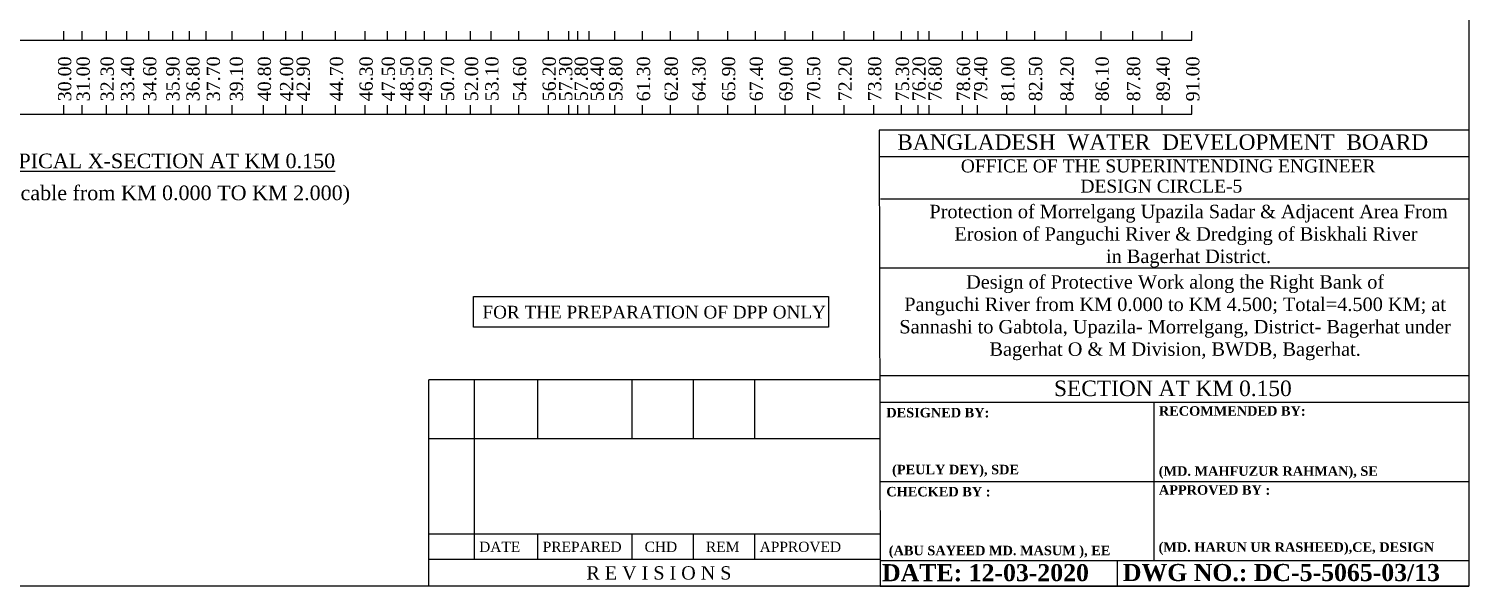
# Model space of a CAD drawing. Header units: metres. Extents: x -2434 to 11656, y -15288 to 8109.
# Drawn here: x -746.4 to -668.5, y -8342.1 to -8312 of the extents above; entities that cross this region are included whole.
import ezdxf
from ezdxf.enums import TextEntityAlignment as Align

# ---------------------------------------------------------------- set-up
doc = ezdxf.new("R2010")
doc.units = ezdxf.units.M
doc.layers.add('LINE', color=7, linetype='Continuous')
doc.styles.add('Kazi_T_H', font='timesbd.ttf')
doc.styles.get("Standard").update_dxf_attribs({"font": 'times.ttf'})

msp = doc.modelspace()

# ---------------------------------------------------------------- linework, layer by layer
at = {"color": 0, "lineweight": -2}
for p, q in [((-784.168566, -8312.597274), (-683.496755, -8312.597274)), ((-784.168566, -8316.597274), (-683.496755, -8316.597274))]:
    msp.add_line(p, q, dxfattribs=at)
for p, q in [((-744.496755, -8312.597274), (-744.496755, -8312.097274)), ((-743.496755, -8312.597274), (-743.496755, -8312.097274)), ((-742.196755, -8312.597274), (-742.196755, -8312.097274)), ((-741.096755, -8312.597274), (-741.096755, -8312.097274)), ((-739.896755, -8312.597274), (-739.896755, -8312.097274)), ((-738.596755, -8312.597274), (-738.596755, -8312.097274)), ((-737.696755, -8312.597274), (-737.696755, -8312.097274)), ((-736.796755, -8312.597274), (-736.796755, -8312.097274)), ((-735.396755, -8312.597274), (-735.396755, -8312.097274)), ((-733.696755, -8312.597274), (-733.696755, -8312.097274)), ((-732.496755, -8312.597274), (-732.496755, -8312.097274)), ((-731.596755, -8312.597274), (-731.596755, -8312.097274)), ((-729.796755, -8312.597274), (-729.796755, -8312.097274)), ((-728.196755, -8312.597274), (-728.196755, -8312.097274)), ((-726.996755, -8312.597274), (-726.996755, -8312.097274)), ((-725.996755, -8312.597274), (-725.996755, -8312.097274)), ((-724.996755, -8312.597274), (-724.996755, -8312.097274)), ((-723.796755, -8312.597274), (-723.796755, -8312.097274)), ((-722.496755, -8312.597274), (-722.496755, -8312.097274)), ((-721.396755, -8312.597274), (-721.396755, -8312.097274)), ((-719.896755, -8312.597274), (-719.896755, -8312.097274)), ((-718.296755, -8312.597274), (-718.296755, -8312.097274)), ((-717.196755, -8312.597274), (-717.196755, -8312.097274)), ((-716.696755, -8312.597274), (-716.696755, -8312.097274)), ((-716.096755, -8312.597274), (-716.096755, -8312.097274)), ((-714.696755, -8312.597274), (-714.696755, -8312.097274)), ((-713.196755, -8312.597274), (-713.196755, -8312.097274)), ((-711.696755, -8312.597274), (-711.696755, -8312.097274)), ((-710.196755, -8312.597274), (-710.196755, -8312.097274)), ((-708.596755, -8312.597274), (-708.596755, -8312.097274)), ((-707.096755, -8312.597274), (-707.096755, -8312.097274)), ((-705.496755, -8312.597274), (-705.496755, -8312.097274)), ((-703.996755, -8312.597274), (-703.996755, -8312.097274)), ((-702.296755, -8312.597274), (-702.296755, -8312.097274)), ((-700.696755, -8312.597274), (-700.696755, -8312.097274)), ((-699.196755, -8312.597274), (-699.196755, -8312.097274)), ((-698.296755, -8312.597274), (-698.296755, -8312.097274)), ((-697.696755, -8312.597274), (-697.696755, -8312.097274)), ((-695.896755, -8312.597274), (-695.896755, -8312.097274)), ((-695.096755, -8312.597274), (-695.096755, -8312.097274)), ((-693.496755, -8312.597274), (-693.496755, -8312.097274)), ((-691.996755, -8312.597274), (-691.996755, -8312.097274)), ((-690.296755, -8312.597274), (-690.296755, -8312.097274)), ((-688.396755, -8312.597274), (-688.396755, -8312.097274)), ((-686.696755, -8312.597274), (-686.696755, -8312.097274)), ((-685.096755, -8312.597274), (-685.096755, -8312.097274)), ((-683.496755, -8312.597274), (-683.496755, -8312.097274)), ((-744.496755, -8316.597274), (-744.496755, -8316.097274)), ((-743.496755, -8316.597274), (-743.496755, -8316.097274)), ((-742.196755, -8316.597274), (-742.196755, -8316.097274)), ((-741.096755, -8316.597274), (-741.096755, -8316.097274)), ((-739.896755, -8316.597274), (-739.896755, -8316.097274)), ((-738.596755, -8316.597274), (-738.596755, -8316.097274)), ((-737.696755, -8316.597274), (-737.696755, -8316.097274)), ((-736.796755, -8316.597274), (-736.796755, -8316.097274)), ((-735.396755, -8316.597274), (-735.396755, -8316.097274)), ((-733.696755, -8316.597274), (-733.696755, -8316.097274)), ((-732.496755, -8316.597274), (-732.496755, -8316.097274)), ((-731.596755, -8316.597274), (-731.596755, -8316.097274)), ((-729.796755, -8316.597274), (-729.796755, -8316.097274)), ((-728.196755, -8316.597274), (-728.196755, -8316.097274)), ((-726.996755, -8316.597274), (-726.996755, -8316.097274)), ((-725.996755, -8316.597274), (-725.996755, -8316.097274)), ((-724.996755, -8316.597274), (-724.996755, -8316.097274)), ((-723.796755, -8316.597274), (-723.796755, -8316.097274)), ((-722.496755, -8316.597274), (-722.496755, -8316.097274)), ((-721.396755, -8316.597274), (-721.396755, -8316.097274)), ((-719.896755, -8316.597274), (-719.896755, -8316.097274)), ((-718.296755, -8316.597274), (-718.296755, -8316.097274)), ((-717.196755, -8316.597274), (-717.196755, -8316.097274)), ((-716.696755, -8316.597274), (-716.696755, -8316.097274)), ((-716.096755, -8316.597274), (-716.096755, -8316.097274)), ((-714.696755, -8316.597274), (-714.696755, -8316.097274)), ((-713.196755, -8316.597274), (-713.196755, -8316.097274)), ((-711.696755, -8316.597274), (-711.696755, -8316.097274)), ((-710.196755, -8316.597274), (-710.196755, -8316.097274)), ((-708.596755, -8316.597274), (-708.596755, -8316.097274)), ((-707.096755, -8316.597274), (-707.096755, -8316.097274)), ((-705.496755, -8316.597274), (-705.496755, -8316.097274)), ((-703.996755, -8316.597274), (-703.996755, -8316.097274)), ((-702.296755, -8316.597274), (-702.296755, -8316.097274)), ((-700.696755, -8316.597274), (-700.696755, -8316.097274)), ((-699.196755, -8316.597274), (-699.196755, -8316.097274)), ((-698.296755, -8316.597274), (-698.296755, -8316.097274)), ((-697.696755, -8316.597274), (-697.696755, -8316.097274)), ((-695.896755, -8316.597274), (-695.896755, -8316.097274)), ((-695.096755, -8316.597274), (-695.096755, -8316.097274)), ((-693.496755, -8316.597274), (-693.496755, -8316.097274)), ((-691.996755, -8316.597274), (-691.996755, -8316.097274)), ((-690.296755, -8316.597274), (-690.296755, -8316.097274)), ((-688.396755, -8316.597274), (-688.396755, -8316.097274)), ((-686.696755, -8316.597274), (-686.696755, -8316.097274)), ((-685.096755, -8316.597274), (-685.096755, -8316.097274)), ((-683.496755, -8316.597274), (-683.496755, -8316.097274))]:
    msp.add_line(p, q)
at = {"color": 0, "linetype": 'Continuous', "lineweight": -3, "ltscale": 0.5}
msp.add_line((-700.35799, -8342.109744), (-668.526619, -8342.109744), dxfattribs=at)
msp.add_lwpolyline([(-722.341902, -8326.442635), (-703.144081, -8326.442635), (-703.144081, -8328.099206), (-722.341902, -8328.099206)], close=True, dxfattribs=at)
at = {"layer": 'LINE', "color": 0, "linetype": 'ByBlock', "lineweight": -3, "ltscale": 0.5}
for p, q in [((-700.400506, -8317.449902), (-700.35799, -8342.109744)), ((-668.503253, -8317.449902), (-700.400506, -8317.449902)), ((-668.503253, -8318.904874), (-700.397997, -8318.904874)), ((-668.503253, -8321.189638), (-700.334623, -8321.189638)), ((-668.526619, -8324.919885), (-700.35799, -8324.919885)), ((-700.35799, -8330.962079), (-724.755757, -8330.962079)), ((-724.755757, -8342.109744), (-724.755757, -8330.962079)), ((-722.313249, -8330.962079), (-722.313249, -8340.672537)), ((-718.875867, -8330.962079), (-718.875867, -8334.137339)), ((-713.782345, -8330.962079), (-713.782345, -8334.137339)), ((-710.464109, -8330.962079), (-710.464109, -8334.137339)), ((-707.145873, -8330.962079), (-707.145873, -8334.137339)), ((-668.526619, -8330.733975), (-700.35799, -8330.733975)), ((-668.526619, -8332.174816), (-700.35799, -8332.174816)), ((-685.54003, -8340.71785), (-685.54003, -8332.174816)), ((-700.35799, -8334.137339), (-724.755757, -8334.137339)), ((-700.35799, -8336.446333), (-668.526619, -8336.446333)), ((-700.35799, -8339.291924), (-724.755757, -8339.291924)), ((-718.875867, -8339.291924), (-718.875867, -8340.672537)), ((-713.782345, -8339.291924), (-713.782345, -8340.672537)), ((-710.464109, -8339.291924), (-710.464109, -8340.672537)), ((-707.145873, -8339.291924), (-707.145873, -8340.672537)), ((-700.35799, -8340.672537), (-724.755757, -8340.672537)), ((-700.35799, -8340.71785), (-668.526619, -8340.71785)), ((-687.514967, -8342.109744), (-687.514967, -8340.71785))]:
    msp.add_line(p, q, dxfattribs=at)
msp.add_lwpolyline([(-787.176969, -8260.406212), (-668.526619, -8260.406212), (-668.526619, -8342.109744), (-787.176969, -8342.109744)], close=True, dxfattribs=at)

# ---------------------------------------------------------------- texts
at = {"color": 0, "lineweight": -2}
for s, p in [('30.00', (-744.09344, -8315.897274)), ('31.00', (-743.09344, -8315.897274)), ('32.30', (-741.79344, -8315.897274)), ('33.40', (-740.69344, -8315.897274)), ('34.60', (-739.49344, -8315.897274)), ('35.90', (-738.241824, -8315.897274)), ('36.80', (-737.155899, -8315.897274)), ('37.70', (-736.053559, -8315.897274)), ('39.10', (-734.807515, -8315.897274)), ('40.80', (-733.29344, -8315.897274)), ('42.00', (-732.09344, -8315.897274)), ('42.90', (-731.19344, -8315.897274)), ('44.70', (-729.39344, -8315.897274)), ('46.30', (-727.79344, -8315.897274)), ('47.50', (-726.59344, -8315.897274)), ('48.50', (-725.59344, -8315.897274)), ('49.50', (-724.59344, -8315.897274)), ('50.70', (-723.39344, -8315.897274)), ('52.00', (-722.09344, -8315.897274)), ('53.10', (-720.99344, -8315.897274)), ('54.60', (-719.49344, -8315.897274)), ('56.20', (-717.89344, -8315.897274)), ('57.30', (-717.000965, -8315.897274)), ('57.80', (-716.159458, -8315.897274)), ('58.40', (-715.298365, -8315.897274)), ('59.80', (-714.29344, -8315.897274)), ('61.30', (-712.79344, -8315.897274)), ('62.80', (-711.29344, -8315.897274)), ('64.30', (-709.79344, -8315.897274)), ('65.90', (-708.19344, -8315.897274)), ('67.40', (-706.69344, -8315.897274)), ('69.00', (-705.09344, -8315.897274)), ('70.50', (-703.59344, -8315.897274)), ('72.20', (-701.89344, -8315.897274)), ('73.80', (-700.29344, -8315.897274)), ('75.30', (-698.79344, -8315.897274)), ('76.20', (-697.89344, -8315.897274)), ('76.80', (-697.027193, -8315.897274)), ('78.60', (-695.49344, -8315.897274)), ('79.40', (-694.563385, -8315.897274)), ('81.00', (-693.09344, -8315.897274)), ('82.50', (-691.59344, -8315.897274)), ('84.20', (-689.89344, -8315.897274)), ('86.10', (-687.99344, -8315.897274)), ('87.80', (-686.29344, -8315.897274)), ('89.40', (-684.69344, -8315.897274)), ('91.00', (-683.09344, -8315.897274))]:
    msp.add_text(s, height=0.715, rotation=90, dxfattribs=at).set_placement(p)
at = {"char_height": 0.78947585, "attachment_point": 1}
for s, insert in [('{\\LTYPICAL X-SECTION AT KM 0.150}', (-748.538528, -8318.72296)), ('(Applicable from KM 0.000 TO KM 2.000)', (-749.949852, -8320.451873))]:
    msp.add_mtext(s, dxfattribs=dict(at, insert=insert))
at = {"layer": 'LINE', "color": 0, "linetype": 'ByBlock', "lineweight": -3, "ltscale": 0.5}
for s, height, p in [('BANGLADESH  WATER  DEVELOPMENT  BOARD', 0.83653579, (-685.075899, -8318.519316)), ('OFFICE OF THE SUPERINTENDING ENGINEER', 0.6977248, (-684.781804, -8319.73944)), ('DESIGN CIRCLE-5', 0.6977248, (-685.149111, -8320.830712)), ('SECTION AT KM 0.150', 0.83726976, (-684.526574, -8331.831875)), ('R E V I S I O N S', 0.71860362, (-712.31684, -8341.750442))]:
    msp.add_text(s, height=height, dxfattribs=at).set_placement(p, align=Align.CENTER)
at = {"layer": 'LINE', "color": 0, "linetype": 'ByBlock', "lineweight": -3, "ltscale": 0.5, "style": 'Kazi_T_H'}
for s, height, p in [('DESIGNED BY:', 0.51258201, (-700.021994, -8332.984012)), ('RECOMMENDED BY:', 0.51258201, (-685.283739, -8332.892431)), ('(PEULY DEY), SDE', 0.51258201, (-699.708767, -8336.059897)), ('(MD. MAHFUZUR RAHMAN), SE ', 0.51258201, (-685.288334, -8336.141216)), ('CHECKED BY :', 0.51258201, (-700.021994, -8337.255529)), ('APPROVED BY :', 0.51258201, (-685.283739, -8337.163948)), ('(ABU SAYEED MD. MASUM ), EE', 0.51258201, (-699.886665, -8340.438397)), ('DATE: 12-03-2020', 0.92264762, (-700.252112, -8341.840905)), ('DWG NO.: DC-5-5065-03/13', 0.92264762, (-687.229531, -8341.831593))]:
    msp.add_text(s, height=height, dxfattribs=at).set_placement(p)
at = {"layer": 'LINE', "color": 0, "linetype": 'ByBlock', "lineweight": -3, "ltscale": 0.5}
for s, p in [('DATE', (-722.037127, -8340.258353)), ('PREPARED', (-718.599744, -8340.258353)), ('CHD', (-713.092038, -8340.258353)), ('REM', (-709.773802, -8340.258353)), ('APPROVED', (-706.86975, -8340.258353))]:
    msp.add_text(s, height=0.552245, dxfattribs=at).set_placement(p)
at = {"layer": 'LINE', "color": 0, "linetype": 'ByBlock', "lineweight": -3, "ltscale": 0.5, "attachment_point": 2}
for s, insert, char_height, width in [('{\\fTimes New Roman|b1|i0|c0|p18; }Protection of Morrelgang Upazila Sadar & Adjacent Area From \\PErosion of Panguchi River & Dredging of Biskhali River\\P in Bagerhat District.', (-683.816115, -8321.489974), 0.726296, 46.93933881), ('Design of Protective Work along the Right Bank of \\PPanguchi River from KM 0.000 to KM 4.500; Total=4.500 KM; at Sannashi to Gabtola, Upazila- Morrelgang, District- Bagerhat under Bagerhat O & M Division, BWDB, Bagerhat.', (-684.404988, -8325.296488), 0.726295999, 31.73925022)]:
    msp.add_mtext(s, dxfattribs=dict(at, insert=insert, char_height=char_height, width=width))
at = {"layer": 'LINE', "color": 0, "linetype": 'ByBlock', "lineweight": 30, "ltscale": 0.5, "insert": (-721.860316, -8326.951075), "char_height": 0.68631446, "width": 67.13921254, "attachment_point": 1}
msp.add_mtext('\\pi-812,l812,t405.9,812;FOR THE PREPARATION OF DPP ONLY', dxfattribs=at)
at = {"layer": 'LINE', "color": 0, "linetype": 'ByBlock', "lineweight": -3, "ltscale": 0.5, "insert": (-677.849521, -8339.739354), "char_height": 0.51258201, "width": 16.57940615, "attachment_point": 2, "style": 'Kazi_T_H'}
msp.add_mtext('(MD. HARUN UR RASHEED),CE, DESIGN', dxfattribs=at)

doc.saveas('drawing.dxf')
